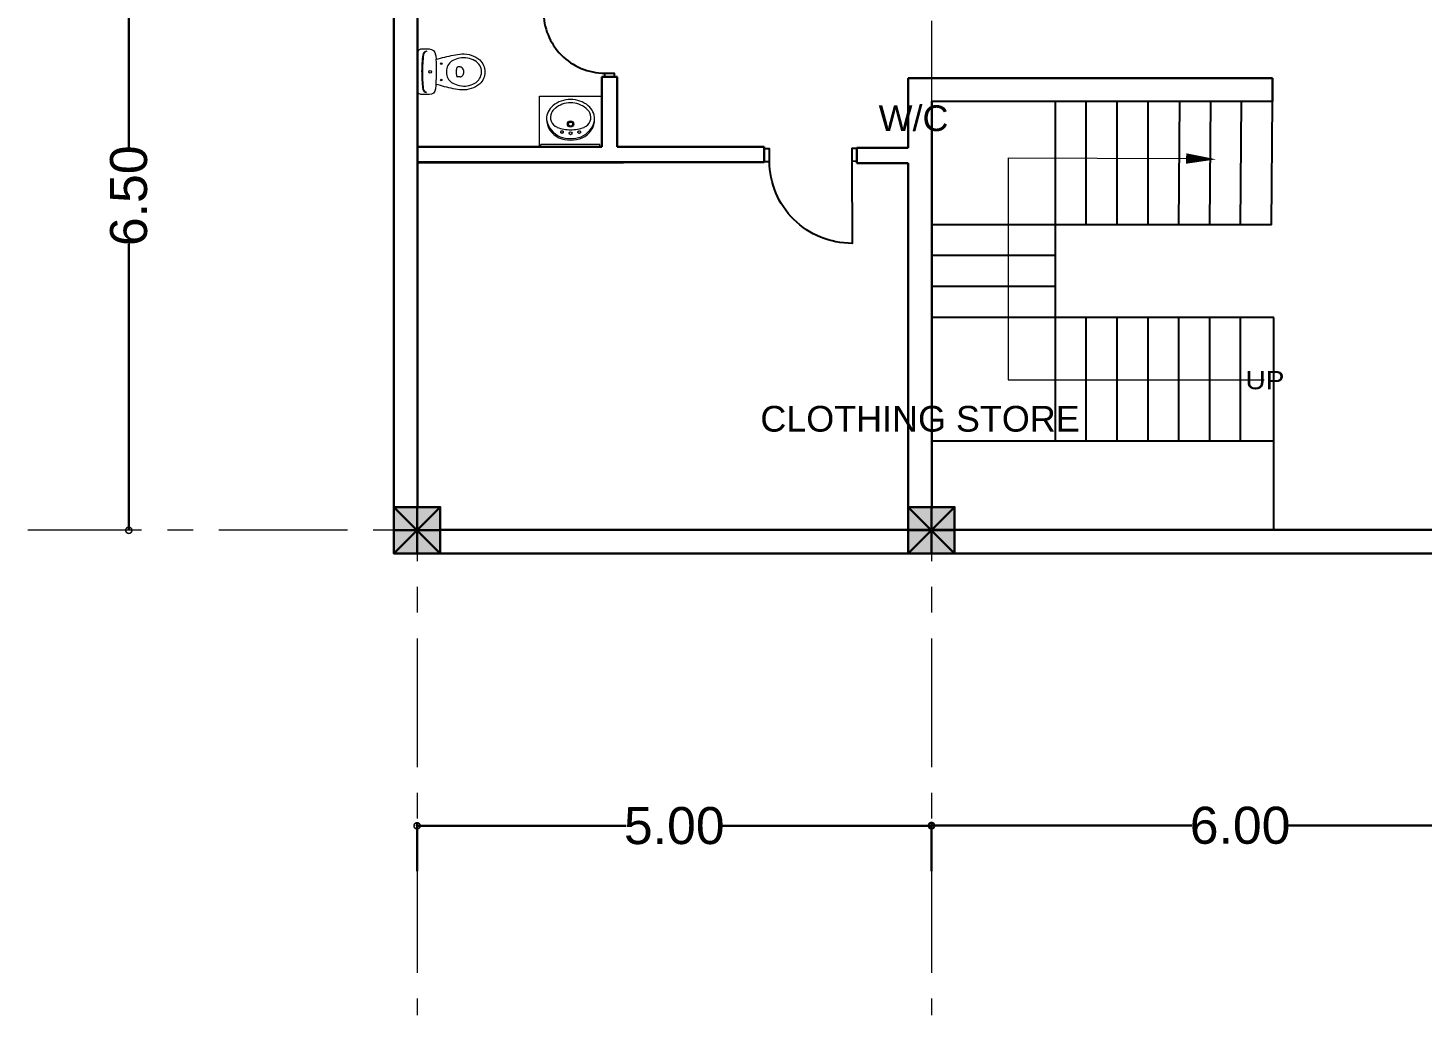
# Model space of a CAD drawing. Header units: metres. Extents: x 319894 to 3389272, y 120 to 6136017.
# Drawn here: x 321358.01 to 321371.56, y 3068001.43 to 3068011.02 of the extents above; entities that cross this region are included whole.
import ezdxf

# ---------------------------------------------------------------- set-up
doc = ezdxf.new("R2010")
doc.units = ezdxf.units.M
doc.header["$MEASUREMENT"] = 0
for name, pattern in [('CENTER', [2, 1.25, -0.25, 0.25, -0.25]), ('HIDDEN', [0.375, 0.25, -0.125]), ('RAYITAS', [0.375, 0.25, -0.125])]:
    doc.linetypes.add(name, pattern=pattern)
doc.layers.get('Defpoints').update_dxf_attribs({"color": 254})
for name, color, linetype in [('A-TEXT', 7, 'Continuous'), ('door_cad-block.com', 7, 'Continuous'), ('S-DIM', 7, 'Continuous'), ('steps', 23, 'Continuous'), ('TEXT', 255, 'Continuous')]:
    doc.layers.add(name, color=color, linetype=linetype)
for name, color, linetype, lineweight in [('a_MUEBLE ART', 4, 'Continuous', 5), ('centerline', 255, 'HIDDEN', 5), ('column', 50, 'Continuous', 30), ('FURNITURE P 1 200', 255, 'Continuous', 13), ('hatch', 252, 'Continuous', 15), ('Stairs', 31, 'Continuous', 20), ('wall', 4, 'Continuous', 30)]:
    doc.layers.add(name, color=color, linetype=linetype, lineweight=lineweight)
doc.styles.add('Estilo_Generado_3', font='arial.ttf', dxfattribs={"width": 1.1})
doc.styles.get("Standard").update_dxf_attribs({"font": 'arial.ttf'})
doc.styles.add('TEXTS', font='swissl.ttf')
doc.dimstyles.new('DIMTEXT', dxfattribs={"dimscale": 0.4, "dimtxt": 0.9, "dimasz": 0.3, "dimexe": 0.05, "dimexo": 0.05, "dimgap": 0.05, "dimtad": 0, "dimzin": 1, "dimdsep": 46, "dimtxsty": 'TEXTS', "dimblk": 'DOTSMALL', "dimcen": 0.1, "dimclrd": 256, "dimclre": 6, "dimclrt": 3, "dimadec": 0, "dimazin": 0, "dimtfac": 0.15, "dimtix": 1, "dimtofl": 0, "dimtmove": 1, "dimatfit": 3, "dimldrblk": 'OPEN', "dimfxl": 1, "dimtolj": 1, "dimtzin": 0, "dimarcsym": 0})

# ---------------------------------------------------------------- blocks, each defined once
blk = doc.blocks.new('*U950')
at = {"color": 0, "linetype": 'ByBlock', "ltscale": 10}
blk.add_lwpolyline([(-50, 0), (-50, 800, 0.414214), (-850, 0)], format="xyb", dxfattribs=at)
at = {"color": 0}
for points in [[(-900, 0), (-850, 0), (-850, -121), (-900, -121)], [(-50, 0), (0, 0), (0, -121), (-50, -121)]]:
    blk.add_lwpolyline(points, close=True, dxfattribs=at)
blk = doc.blocks.new('ca_ba_wc057')
at = {"layer": 'a_MUEBLE ART', "color": 8}
for p, q in [((0, -4), (-1.1, -4)), ((0, -4), (1.1, -4)), ((-4.8, -41.3), (-4.8, -39.3)), ((4.8, -41.3), (4.8, -39.3))]:
    blk.add_line(p, q, dxfattribs=at)
at = {"layer": 'a_MUEBLE ART'}
blk.add_lwpolyline([(-16.3, -34.8, -0.017322), (-12.2, -18, -0.007818), (-16.6, -17.5, -0.379899), (-22.2, -11.2), (-22.2, -4, -0.414214), (-18.2, 0), (0, 0), (18.2, 0, -0.414214), (22.2, -4), (22.2, -11.2, -0.379899), (16.6, -17.5, -0.007818), (12.2, -18, -0.017322), (16.3, -34.8, -0.034533), (17.5, -43, -0.180901), (11.8, -60.3, -0.210568), (0, -65.5, -0.210568), (-11.8, -60.3, -0.180901), (-17.5, -43, -0.034533)], format="xyb", close=True, dxfattribs=at)
at = {"layer": 'a_MUEBLE ART', "color": 8}
for centre, radius in [((0, -12.2), 1.35), ((0, -12.2), 1.35), ((-8, -23), 0.75), ((8, -23), 0.75)]:
    blk.add_circle(centre, radius, dxfattribs=at)
for centre, radius, start, end in [((-16, -8.9), 4, 96.2719, 180), ((-16, -9.6), 4, 96.2141, 169.7572), ((0, -154), 149.3, 90, 96.3306), ((0, -154), 150, 90, 96.2719), ((0, -154), 150, 83.7281, 90), ((0, -154), 149.3, 83.6694, 90), ((16, -8.9), 4, 0, 83.7281), ((16, -9.6), 4, 10.2428, 83.7859), ((-3.3, -39.3), 1.5, 96.6492, 180), ((0, -67.6), 30, 90, 96.6492), ((0, -67.6), 30, 83.3508, 90), ((3.3, -39.3), 1.5, 0, 83.3508), ((-1.8, -41.3), 3, 180, 233.1301), ((0, -38.9), 6, 233.1301, 270), ((0, -38.9), 6, 270, 306.8699), ((1.8, -41.3), 3, 306.8699, 0)]:
    blk.add_arc(centre, radius, start, end, dxfattribs=at)
at = {"layer": 'a_MUEBLE ART'}
for centre, radius, start, end in [((0, 121.9), 140.4, 264.9986, 270), ((0, 121.9), 140.4, 270, 275.0014), ((11.2, -45.8), 25, 152.5973, 168.3805), ((-0.7, -39.6), 11.6, 96.2419, 152.5973), ((0, -46), 18, 90, 96.2419), ((0, -46), 18, 83.7581, 90), ((0.7, -39.6), 11.6, 27.4027, 83.7581), ((-11.2, -45.8), 25, 11.6195, 27.4027), ((7.9, -45.1), 21.6, 168.3805, 209.1161), ((-7.9, -45.1), 21.6, 330.8839, 11.6195), ((0, -49.5), 12.6, 209.1161, 270), ((0, -49.5), 12.6, 270, 330.8839)]:
    blk.add_arc(centre, radius, start, end, dxfattribs=at)
blk = doc.blocks.new('WC')
at = {"layer": 'a_MUEBLE ART', "color": 8}
for p, q in [((321694.422, 3067998.033), (321693.847, 3067998.033)), ((321693.847, 3067998.012), (321693.847, 3067998.033)), ((321694.422, 3067998.011), (321694.422, 3067998.033))]:
    blk.add_line(p, q, dxfattribs=at)
at = {"layer": 'a_MUEBLE ART'}
blk.add_lwpolyline([(321693.834, 3067998.012), (321693.834, 3067998.504), (321694.439, 3067998.504), (321694.438, 3067998.011)], close=True, dxfattribs=at)
at = {"layer": 'a_MUEBLE ART', "color": 8}
for centre, radius in [((321694.136, 3067998.232), 0.0313), ((321694.136, 3067998.232), 0.0192), ((321694.136, 3067998.143), 0.0146)]:
    blk.add_circle(centre, radius, dxfattribs=at)
at = {"layer": 'a_MUEBLE ART', "color": 8, "linetype": 'RAYITAS'}
for centre in [(321694.053, 3067998.154), (321694.22, 3067998.154)]:
    blk.add_circle(centre, 0.0125, dxfattribs=at)
at = {"layer": 'a_MUEBLE ART'}
for centre, radius, start, end in [((321694.116, 3067998.308), 0.215, 187.4772, 187.4772), ((321694.157, 3067998.308), 0.215, 352.4866, 352.4866), ((321694.069, 3067998.28), 0.167, 129.0648, 179.9819), ((321694.069, 3067998.28), 0.134, 129.0648, 152.9129), ((321694.136, 3067998.198), 0.273, 89.9819, 129.0648), ((321694.136, 3067998.198), 0.24, 89.9819, 129.0648), ((321694.136, 3067998.198), 0.273, 50.899, 89.9819), ((321694.136, 3067998.198), 0.24, 50.899, 89.9819), ((321694.203, 3067998.28), 0.134, 27.0509, 50.899), ((321694.203, 3067998.28), 0.167, 359.9819, 50.899), ((321694.099, 3067998.28), 0.196, 179.9819, 247.2675), ((321694.116, 3067998.308), 0.215, 190.9787, 247.8026), ((321694.041, 3067998.295), 0.101, 152.9129, 249.6234), ((321694.157, 3067998.308), 0.215, 292.1612, 348.9852), ((321694.174, 3067998.28), 0.196, 292.6963, 359.9819), ((321694.232, 3067998.295), 0.101, 290.3404, 27.0509), ((321694.136, 3067998.552), 0.376, 249.6234, 269.9819), ((321694.136, 3067998.37), 0.294, 247.2675, 269.9819), ((321694.136, 3067998.37), 0.28, 248.7287, 269.9819), ((321694.136, 3067998.552), 0.376, 269.9819, 290.3404), ((321694.136, 3067998.37), 0.28, 269.9819, 291.2352), ((321694.136, 3067998.37), 0.294, 269.9819, 292.6963)]:
    blk.add_arc(centre, radius, start, end, dxfattribs=at)
at = {"layer": 'FURNITURE P 1 200'}
for p, q in [((321692.748, 3067999.362), (321692.71, 3067999.362)), ((321692.71, 3067999.362), (321692.71, 3067999.357)), ((321692.71, 3067999.357), (321692.748, 3067999.357)), ((321692.72, 3067999.357), (321692.72, 3067999.334)), ((321692.738, 3067999.357), (321692.739, 3067999.334)), ((321692.748, 3067999.357), (321692.748, 3067999.362)), ((321693.676, 3067999.357), (321693.676, 3067999.334)), ((321693.678, 3067999.362), (321693.685, 3067999.362)), ((321693.678, 3067999.357), (321693.678, 3067999.362)), ((321693.685, 3067999.357), (321693.678, 3067999.357)), ((321693.685, 3067999.362), (321693.685, 3067999.357)), ((321693.687, 3067999.357), (321693.687, 3067999.334)), ((321693.063, 3067999.296), (321692.776, 3067999.297)), ((321693.063, 3067999.278), (321692.776, 3067999.278)), ((321693.063, 3067999.296), (321693.65, 3067999.297)), ((321693.063, 3067999.278), (321693.65, 3067999.278))]:
    blk.add_line(p, q, dxfattribs=at)
for centre, radius, start, end in [((321692.776, 3067999.334), 0.0561, 180.1975, 270.1975), ((321692.776, 3067999.334), 0.0374, 180.1975, 270.1975), ((321693.65, 3067999.334), 0.0374, 269.8025, 359.8025), ((321693.644, 3067999.315), 0.0372, 278.801, 30.8499)]:
    blk.add_arc(centre, radius, start, end, dxfattribs=at)
at = {"layer": 'wall'}
for p, q in [((321694.569, 3067999.512), (321692.649, 3067999.512)), ((321694.569, 3067999.512), (321694.569, 3067999.362)), ((321692.649, 3067999.439), (321692.649, 3067998.012)), ((321692.649, 3067999.362), (321694.569, 3067999.362)), ((321694.439, 3067998.689), (321694.589, 3067998.689)), ((321694.439, 3067998.689), (321694.439, 3067998.011)), ((321694.589, 3067998.689), (321694.589, 3067998.011)), ((321692.649, 3067998.012), (321694.439, 3067998.012))]:
    blk.add_line(p, q, dxfattribs=at)
at = {"xscale": 0.009999999999999998, "yscale": 0.009999999999999998, "zscale": 0.009999999999999998, "rotation": 89.75130497680318}
blk.add_blockref('ca_ba_wc057', (321692.649, 3067998.74), dxfattribs=at)
at = {"layer": 'door_cad-block.com', "xscale": 0.0007481485115570036, "yscale": 0.0007481485115570036, "zscale": 0.0007481485115570036, "rotation": 89.75130448807185}
blk.add_blockref('*U950', (321694.471, 3067999.362), dxfattribs=at)
blk = doc.blocks.new('column')
at = {"layer": 'hatch'}
h = blk.add_hatch(color=256, dxfattribs=at)
h.dxf.hatch_style = 1
h.paths.add_polyline_path([(0, 0), (0.45, 0), (0.45, 0.45), (0, 0.45)])
at = {"layer": 'column'}
for p, q in [((0, 0.45), (0.45, 0)), ((0, 0), (0.45, 0.45)), ((0.225, 0.45), (0.225, 0)), ((0, 0.225), (0.45, 0.225))]:
    blk.add_line(p, q, dxfattribs=at)
blk.add_lwpolyline([(0, 0), (0.45, 0), (0.45, 0.45), (0, 0.45)], close=True, dxfattribs=at)
blk = doc.blocks.new('_DotSmall')
at = {"color": 0, "linetype": 'ByBlock', "const_width": 0.5}
blk.add_lwpolyline([(-0.0625, 0, 1), (0.0625, 0, 1)], format="xyb", close=True, dxfattribs=at)
blk = doc.blocks.new('*D918')
at = {"layer": 'Defpoints', "color": 0, "transparency": 16777216}
for p in [(322189.001, 3068114.198), (322189.001, 3068107.698), (322189.001, 3068107.698)]:
    blk.add_point(p, dxfattribs=at)
at = {"layer": 'S-DIM', "lineweight": -2, "transparency": 16777216}
for p, q in [((322189.001, 3068114.198), (322189.001, 3068111.415)), ((322189.001, 3068107.698), (322189.001, 3068110.481))]:
    blk.add_line(p, q, dxfattribs=at)
at = {"layer": 'S-DIM', "color": 6, "lineweight": -2, "transparency": 16777216}
for p, q in [((322189.021, 3068114.198), (322189.021, 3068114.198)), ((322189.021, 3068107.698), (322189.021, 3068107.698))]:
    blk.add_line(p, q, dxfattribs=at)
at = {"layer": 'S-DIM', "lineweight": -2, "transparency": 16777216, "xscale": 0.12, "yscale": 0.12, "zscale": 0.12}
for p, rotation in [((322189.001, 3068114.198), 90), ((322189.001, 3068107.698), 270)]:
    blk.add_blockref('_DotSmall', p, dxfattribs=dict(at, rotation=rotation))
at = {"layer": 'S-DIM', "color": 3, "transparency": 16777216, "insert": (322189.001, 3068110.948), "char_height": 0.36, "attachment_point": 5, "rotation": 90, "style": 'TEXTS'}
blk.add_mtext('\\A1;6.50', dxfattribs=at)
blk = doc.blocks.new('_Open')
at = {"color": 0, "linetype": 'ByBlock', "lineweight": -2}
for p, q in [((-1, 0.17), (0, 0)), ((-1, -0.17), (0, 0)), ((0, 0), (-1, 0))]:
    blk.add_line(p, q, dxfattribs=at)
blk = doc.blocks.new('*D919')
at = {"layer": 'Defpoints', "color": 0, "transparency": 16777216}
for p in [(322196.803, 3068104.827), (322191.803, 3068104.365), (322196.803, 3068104.365)]:
    blk.add_point(p, dxfattribs=at)
at = {"layer": 'S-DIM', "color": 6, "lineweight": -2, "transparency": 16777216}
for p, q in [((322191.803, 3068104.385), (322191.803, 3068104.847)), ((322196.803, 3068104.385), (322196.803, 3068104.847))]:
    blk.add_line(p, q, dxfattribs=at)
at = {"layer": 'S-DIM', "lineweight": -2, "transparency": 16777216}
for p, q in [((322191.803, 3068104.827), (322193.835, 3068104.827)), ((322196.803, 3068104.827), (322194.77, 3068104.827))]:
    blk.add_line(p, q, dxfattribs=at)
at = {"layer": 'S-DIM', "lineweight": -2, "transparency": 16777216, "xscale": 0.12, "yscale": 0.12, "zscale": 0.12, "rotation": 180}
blk.add_blockref('_DotSmall', (322191.803, 3068104.827), dxfattribs=at)
at = {"layer": 'S-DIM', "lineweight": -2, "transparency": 16777216, "xscale": 0.12, "yscale": 0.12, "zscale": 0.12}
blk.add_blockref('_DotSmall', (322196.803, 3068104.827), dxfattribs=at)
at = {"layer": 'S-DIM', "color": 3, "transparency": 16777216, "insert": (322194.303, 3068104.827), "char_height": 0.36, "attachment_point": 5, "style": 'TEXTS'}
blk.add_mtext('\\A1;5.00', dxfattribs=at)
blk = doc.blocks.new('*D920')
at = {"layer": 'Defpoints', "color": 0, "transparency": 16777216}
for p in [(322202.803, 3068104.83), (322202.803, 3068104.83), (322196.803, 3068104.365)]:
    blk.add_point(p, dxfattribs=at)
at = {"layer": 'S-DIM', "color": 6, "lineweight": -2, "transparency": 16777216}
blk.add_line((322196.803, 3068104.385), (322196.803, 3068104.85), dxfattribs=at)
at = {"layer": 'S-DIM', "lineweight": -2, "transparency": 16777216}
for p, q in [((322196.803, 3068104.83), (322199.335, 3068104.83)), ((322202.803, 3068104.83), (322200.27, 3068104.83))]:
    blk.add_line(p, q, dxfattribs=at)
at = {"layer": 'S-DIM', "lineweight": -2, "transparency": 16777216, "xscale": 0.12, "yscale": 0.12, "zscale": 0.12, "rotation": 180}
blk.add_blockref('_DotSmall', (322196.803, 3068104.83), dxfattribs=at)
at = {"layer": 'S-DIM', "lineweight": -2, "transparency": 16777216, "xscale": 0.12, "yscale": 0.12, "zscale": 0.12}
blk.add_blockref('_DotSmall', (322202.803, 3068104.83), dxfattribs=at)
at = {"layer": 'S-DIM', "color": 3, "transparency": 16777216, "insert": (322199.803, 3068104.83), "char_height": 0.36, "attachment_point": 5, "style": 'TEXTS'}
blk.add_mtext('\\A1;6.00', dxfattribs=at)
blk = doc.blocks.new('GRID FOR GROUND FLOOR')
at = {"layer": 'centerline', "linetype": 'CENTER'}
for p, q in [((322191.803, 3068140.648), (322191.803, 3068102.989)), ((322196.803, 3068140.648), (322196.803, 3068102.989)), ((322235.126, 3068107.698), (322188.02, 3068107.698))]:
    blk.add_line(p, q, dxfattribs=at)
at = {"layer": 'wall'}
for p in [(322191.578, 3068107.473), (322196.578, 3068107.473)]:
    blk.add_blockref('column', p, dxfattribs=at)
at = {"layer": 'S-DIM'}
dim = blk.add_linear_dim(base=(322189.001, 3068107.698), p1=(322189.001, 3068114.198), p2=(322189.001, 3068107.698), angle=90, dimstyle='DIMTEXT', dxfattribs=at)
dim.commit()
dim.dimension.update_dxf_attribs({"geometry": '*D918', "text_midpoint": (322189.001, 3068110.948)})
for base, p1, p2, picture, middle in [((322196.803, 3068104.827), (322191.803, 3068104.365), (322196.803, 3068104.365), '*D919', (322194.303, 3068104.827)), ((322202.803, 3068104.83), (322196.803, 3068104.365), (322202.803, 3068104.83), '*D920', (322199.803, 3068104.83))]:
    dim = blk.add_linear_dim(base=base, p1=p1, p2=p2, dimstyle='DIMTEXT', dxfattribs=at)
    dim.commit()
    dim.dimension.update_dxf_attribs({"geometry": picture, "text_midpoint": middle})

msp = doc.modelspace()

# ---------------------------------------------------------------- linework, layer by layer
at = {"layer": 'Defpoints'}
msp.add_lwpolyline([(321364.569, 3068006.146), (321362.019, 3068006.146)], dxfattribs=at)
at = {"layer": 'Stairs'}
for p, q in [((321367.541, 3068009.76), (321369.269, 3068009.753)), ((321367.541, 3068009.76), (321367.541, 3068007.604)), ((321367.541, 3068007.604), (321370.029, 3068007.604))]:
    msp.add_line(p, q, dxfattribs=at)
msp.add_lwpolyline([(321369.562, 3068009.745, 0, 0.102, 0), (321369.269, 3068009.753, 0.102, 0.102, 0)], format="xyseb", dxfattribs=at)
at = {"layer": 'steps'}
for p, q in [((321367.999, 3068009.11), (321367.999, 3068010.31)), ((321368.299, 3068009.11), (321368.299, 3068010.31)), ((321368.599, 3068009.11), (321368.599, 3068010.31)), ((321368.899, 3068009.11), (321368.899, 3068010.31)), ((321369.199, 3068009.11), (321369.209, 3068010.31)), ((321369.499, 3068009.11), (321369.509, 3068010.31)), ((321369.799, 3068009.11), (321369.809, 3068010.31)), ((321370.099, 3068009.11), (321370.109, 3068010.308)), ((321370.099, 3068009.11), (321366.799, 3068009.11)), ((321367.999, 3068007.01), (321367.999, 3068009.11)), ((321367.999, 3068008.81), (321366.799, 3068008.81)), ((321367.999, 3068008.51), (321366.799, 3068008.51)), ((321367.999, 3068008.21), (321366.799, 3068008.21)), ((321370.122, 3068008.21), (321367.999, 3068008.21)), ((321368.299, 3068007.01), (321368.299, 3068008.21)), ((321368.599, 3068007.01), (321368.599, 3068008.21)), ((321368.899, 3068007.01), (321368.899, 3068008.21)), ((321369.199, 3068007.01), (321369.199, 3068008.21)), ((321369.499, 3068007.01), (321369.499, 3068008.21)), ((321369.799, 3068007.01), (321369.799, 3068008.21)), ((321370.122, 3068006.145), (321370.122, 3068008.21)), ((321366.799, 3068007.01), (321370.122, 3068007.01))]:
    msp.add_line(p, q, dxfattribs=at)
at = {"layer": 'wall'}
for p, q in [((321361.799, 3068012.418), (321361.799, 3068010.525)), ((321361.799, 3068010.805), (321361.794, 3068010.805)), ((321370.109, 3068010.533), (321366.569, 3068010.535)), ((321366.569, 3068010.535), (321366.569, 3068009.857)), ((321370.109, 3068010.308), (321370.109, 3068010.533)), ((321370.109, 3068010.308), (321366.799, 3068010.31)), ((321366.799, 3068010.31), (321366.799, 3068006.365)), ((321361.799, 3068010.155), (321361.799, 3068006.366)), ((321363.739, 3068009.868), (321365.169, 3068009.868)), ((321365.169, 3068009.868), (321365.169, 3068009.718)), ((321366.069, 3068009.857), (321366.569, 3068009.857)), ((321366.069, 3068009.857), (321366.069, 3068009.707)), ((321366.794, 3068009.857), (321366.799, 3068009.857)), ((321366.799, 3068009.857), (321366.799, 3068009.26)), ((321361.799, 3068009.718), (321365.169, 3068009.718)), ((321361.804, 3068009.715), (321363.799, 3068009.715)), ((321366.069, 3068009.707), (321366.569, 3068009.707)), ((321366.569, 3068009.707), (321366.569, 3068006.359)), ((321361.799, 3068009.485), (321361.799, 3068009.396)), ((321361.799, 3068008.985), (321361.799, 3068006.366)), ((321366.799, 3068008.454), (321366.799, 3068006.355)), ((321366.799, 3068007.579), (321366.799, 3068006.354)), ((321362.019, 3068006.146), (321366.069, 3068006.146)), ((321364.669, 3068006.146), (321364.669, 3068006.146)), ((321362.019, 3068005.916), (321373.019, 3068005.916))]:
    msp.add_line(p, q, dxfattribs=at)
for points in [[(321399.519, 3068015.865), (321399.519, 3068004.716), (321375.569, 3068004.716), (321375.57, 3068005.916), (321361.569, 3068005.915), (321361.569, 3068015.414), (321360.369, 3068015.414), (321360.369, 3068029.296), (321361.569, 3068029.296), (321361.569, 3068035.365), (321382.519, 3068035.365), (321382.519, 3068015.87), (321399.519, 3068015.87), (321399.519, 3068004.716)], [(321361.569, 3068006.365), (321361.569, 3068015.415), (321361.569, 3068015.415), (321361.569, 3068015.415)], [(321361.799, 3068006.365), (321361.799, 3068015.415)], [(321373.019, 3068006.145), (321362.019, 3068006.145)]]:
    msp.add_lwpolyline(points, dxfattribs=at)

# ---------------------------------------------------------------- block references
msp.add_blockref('WC', (-330.85, 11.856))
at = {"layer": 'door_cad-block.com', "xscale": -0.0009999897434434886, "yscale": 0.0009999897434434886, "zscale": 0.0009999897434434886, "rotation": 180.2486955119282}
msp.add_blockref('*U950', (321366.069, 3068009.729), dxfattribs=at)
at = {"layer": 'wall'}
msp.add_blockref('GRID FOR GROUND FLOOR', (-830.009, -101.557), dxfattribs=at)

# ---------------------------------------------------------------- texts
at = {"layer": 'A-TEXT', "linetype": 'Continuous', "lineweight": 0, "insert": (321370.035, 3068007.599), "char_height": 0.1778, "width": 3.73442, "attachment_point": 5, "rotation": 0.0011, "line_spacing_factor": 0.884458, "style": 'Estilo_Generado_3'}
msp.add_mtext('\\A1;UP', dxfattribs=at)
at = {"layer": 'TEXT', "linetype": 'Continuous', "char_height": 0.25, "width": 8.64196, "attachment_point": 9, "rotation": 359.9991}
for s, insert in [('W/C', (321366.959, 3068010.016)), ('CLOTHING STORE', (321368.235, 3068007.096))]:
    msp.add_mtext(s, dxfattribs=dict(at, insert=insert))

doc.saveas('drawing.dxf')
